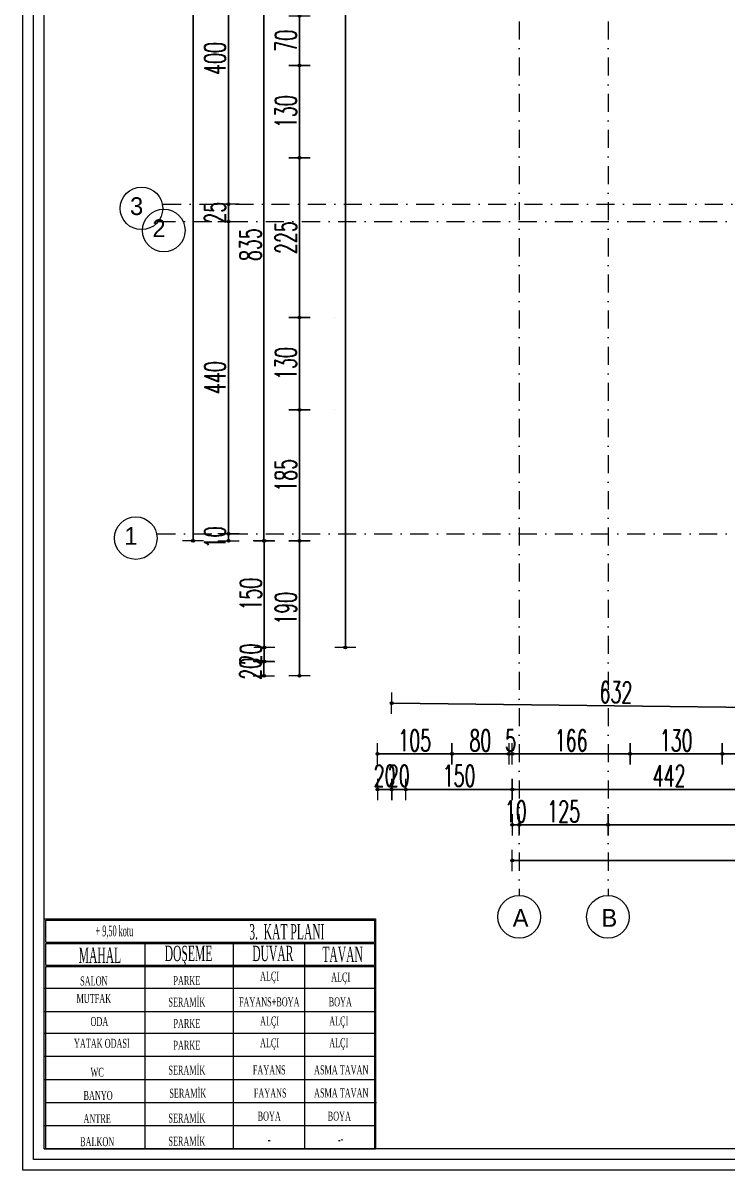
# Model space of a CAD drawing. Header units: millimetres. Extents: x -16104 to 67872, y -88009 to 12107.
# Drawn here: x 17508 to 18500, y -8330 to -6715 of the extents above; entities that cross this region are included whole.
import ezdxf

# ---------------------------------------------------------------- set-up
doc = ezdxf.new("R2010")
doc.units = ezdxf.units.MM
doc.linetypes.add('ACAD_ISO07W100', pattern=[3, 0, -3])
doc.linetypes.add('DASHDOTX2', pattern=[50.8, 25.4, -12.7, 0, -12.7])
doc.layers.get('0').update_dxf_attribs({"color": 241})
for name, color, linetype, lineweight in [('0.3', 114, 'Continuous', 5), ('AKS', 1, 'ACAD_ISO07W100', 5), ('akslar', 144, 'Continuous', 20), ('c05', 32, 'Continuous', 13), ('OLCU', 54, 'Continuous', 13)]:
    doc.layers.add(name, color=color, linetype=linetype, lineweight=lineweight)
doc.styles.add('DIM', font='Txttw.shx', dxfattribs={"width": 0.6})
doc.styles.add('OLCUIC', font='ROMANS.SHX', dxfattribs={"width": 0.5})
doc.dimstyles.new('50', dxfattribs={"dimscale": 0, "dimtxt": 30, "dimasz": 1, "dimexe": 0, "dimexo": 2, "dimgap": 4, "dimtad": 1, "dimdec": 0, "dimzin": 0, "dimdsep": 46, "dimtxsty": 'DIM', "dimblk1": 'DOT', "dimblk2": 'DOT', "dimsah": 1, "dimcen": 1.5, "dimdle": 3, "dimse1": 1, "dimse2": 1, "dimclrd": 256, "dimclre": 9, "dimclrt": 256, "dimadec": 0, "dimazin": 0, "dimtfac": 0.24, "dimtdec": 0, "dimtix": 1, "dimtmove": 2, "dimatfit": 3, "dimldrblk": 'DOT', "dimfxl": 0, "dimtolj": 1, "dimtzin": 15, "dimarcsym": 0})

# ---------------------------------------------------------------- blocks, each defined once
blk = doc.blocks.new('DOT')
for p, q in [((-2, 0), (0, 0)), ((0, 15), (0, -15)), ((2, 0), (0, 0))]:
    blk.add_line(p, q)
blk.add_circle((0, 0), 2)
blk = doc.blocks.new('*D6563')
at = {"layer": 'Defpoints', "color": 0, "transparency": 16777216}
for p in [(18197.3, -7694.1), (18363.3, -7694.1), (18363.3, -7744.1)]:
    blk.add_point(p, dxfattribs=at)
at = {"layer": 'OLCU', "lineweight": -2, "transparency": 16777216}
blk.add_line((18198.3, -7744.1), (18362.3, -7744.1), dxfattribs=at)
at = {"layer": 'OLCU', "lineweight": -2, "transparency": 16777216, "rotation": 180}
blk.add_blockref('DOT', (18197.3, -7744.1), dxfattribs=at)
at = {"layer": 'OLCU', "lineweight": -2, "transparency": 16777216}
blk.add_blockref('DOT', (18363.3, -7744.1), dxfattribs=at)
at = {"layer": 'OLCU', "transparency": 16777216, "insert": (18280.3, -7725.1), "char_height": 30, "attachment_point": 5, "style": 'DIM'}
blk.add_mtext('\\A1;166', dxfattribs=at)
blk = doc.blocks.new('*D6564')
at = {"layer": 'Defpoints', "color": 0, "transparency": 16777216}
for p in [(18363.3, -7694.1), (18493.3, -7694.1), (18493.3, -7744.1)]:
    blk.add_point(p, dxfattribs=at)
at = {"layer": 'OLCU', "lineweight": -2, "transparency": 16777216}
blk.add_line((18364.3, -7744.1), (18492.3, -7744.1), dxfattribs=at)
at = {"layer": 'OLCU', "lineweight": -2, "transparency": 16777216, "rotation": 180}
blk.add_blockref('DOT', (18363.3, -7744.1), dxfattribs=at)
at = {"layer": 'OLCU', "lineweight": -2, "transparency": 16777216}
blk.add_blockref('DOT', (18493.3, -7744.1), dxfattribs=at)
at = {"layer": 'OLCU', "transparency": 16777216, "insert": (18428.3, -7725.1), "char_height": 30, "attachment_point": 5, "style": 'DIM'}
blk.add_mtext('\\A1;130', dxfattribs=at)
blk = doc.blocks.new('*D6565')
at = {"layer": 'Defpoints', "color": 0, "transparency": 16777216}
for p in [(18493.3, -7694.1), (18709.3, -7694.1), (18709.3, -7744.1)]:
    blk.add_point(p, dxfattribs=at)
at = {"layer": 'OLCU', "lineweight": -2, "transparency": 16777216}
blk.add_line((18494.3, -7744.1), (18708.3, -7744.1), dxfattribs=at)
at = {"layer": 'OLCU', "lineweight": -2, "transparency": 16777216, "rotation": 180}
blk.add_blockref('DOT', (18493.3, -7744.1), dxfattribs=at)
at = {"layer": 'OLCU', "lineweight": -2, "transparency": 16777216}
blk.add_blockref('DOT', (18709.3, -7744.1), dxfattribs=at)
at = {"layer": 'OLCU', "transparency": 16777216, "insert": (18601.3, -7725.1), "char_height": 30, "attachment_point": 5, "style": 'DIM'}
blk.add_mtext('\\A1;216', dxfattribs=at)
blk = doc.blocks.new('*D6576')
at = {"layer": 'Defpoints', "color": 0, "transparency": 16777216}
for p in [(18197.3, -7759.1), (18639.3, -7759.1), (18639.3, -7794.1)]:
    blk.add_point(p, dxfattribs=at)
at = {"layer": 'OLCU', "lineweight": -2, "transparency": 16777216}
blk.add_line((18198.3, -7794.1), (18638.3, -7794.1), dxfattribs=at)
at = {"layer": 'OLCU', "lineweight": -2, "transparency": 16777216, "rotation": 180}
blk.add_blockref('DOT', (18197.3, -7794.1), dxfattribs=at)
at = {"layer": 'OLCU', "lineweight": -2, "transparency": 16777216}
blk.add_blockref('DOT', (18639.3, -7794.1), dxfattribs=at)
at = {"layer": 'OLCU', "transparency": 16777216, "insert": (18418.3, -7775.1), "char_height": 30, "attachment_point": 5, "style": 'DIM'}
blk.add_mtext('\\A1;442', dxfattribs=at)
blk = doc.blocks.new('*D6579')
at = {"layer": 'Defpoints', "color": 0, "transparency": 16777216}
for p in [(18207.2, -7844.1), (18332.3, -7844.1), (18332.3, -7844.1)]:
    blk.add_point(p, dxfattribs=at)
at = {"layer": 'OLCU', "lineweight": -2, "transparency": 16777216}
blk.add_line((18208.2, -7844.1), (18331.3, -7844.1), dxfattribs=at)
at = {"layer": 'OLCU', "lineweight": -2, "transparency": 16777216, "rotation": 180}
blk.add_blockref('DOT', (18207.2, -7844.1), dxfattribs=at)
at = {"layer": 'OLCU', "lineweight": -2, "transparency": 16777216}
blk.add_blockref('DOT', (18332.3, -7844.1), dxfattribs=at)
at = {"layer": 'OLCU', "transparency": 16777216, "insert": (18269.8, -7825.1), "char_height": 30, "attachment_point": 5, "style": 'DIM'}
blk.add_mtext('\\A1;125', dxfattribs=at)
blk = doc.blocks.new('*D6583')
at = {"layer": 'Defpoints', "color": 0, "transparency": 16777216}
for p in [(18197.3, -7859.1), (20247.3, -7859.1), (20247.3, -7894.1)]:
    blk.add_point(p, dxfattribs=at)
at = {"layer": 'OLCU', "lineweight": -2, "transparency": 16777216}
blk.add_line((18198.3, -7894.1), (20246.3, -7894.1), dxfattribs=at)
at = {"layer": 'OLCU', "lineweight": -2, "transparency": 16777216, "rotation": 180}
blk.add_blockref('DOT', (18197.3, -7894.1), dxfattribs=at)
at = {"layer": 'OLCU', "lineweight": -2, "transparency": 16777216}
blk.add_blockref('DOT', (20247.3, -7894.1), dxfattribs=at)
at = {"layer": 'OLCU', "transparency": 16777216, "insert": (19222.3, -7875.1), "char_height": 30, "attachment_point": 5, "style": 'DIM'}
blk.add_mtext('\\A1;2050', dxfattribs=at)
blk = doc.blocks.new('*D6625')
at = {"layer": 'Defpoints', "color": 0, "transparency": 16777216}
for p in [(17947.3, -6774.6), (17897.3, -6904.6), (17947.3, -6904.6)]:
    blk.add_point(p, dxfattribs=at)
at = {"layer": 'OLCU', "lineweight": -2, "transparency": 16777216}
blk.add_line((17897.3, -6775.6), (17897.3, -6903.6), dxfattribs=at)
for p, rotation in [((17897.3, -6774.6), 90), ((17897.3, -6904.6), 270)]:
    blk.add_blockref('DOT', p, dxfattribs=dict(at, rotation=rotation))
at = {"layer": 'OLCU', "transparency": 16777216, "insert": (17878.3, -6839.6), "char_height": 30, "attachment_point": 5, "rotation": 90, "style": 'DIM'}
blk.add_mtext('\\A1;130', dxfattribs=at)
blk = doc.blocks.new('*D6626')
at = {"layer": 'Defpoints', "color": 0, "transparency": 16777216}
for p in [(17947.3, -6904.6), (17897.3, -7129.3), (17947.3, -7129.3)]:
    blk.add_point(p, dxfattribs=at)
at = {"layer": 'OLCU', "lineweight": -2, "transparency": 16777216}
blk.add_line((17897.3, -6905.6), (17897.3, -7128.3), dxfattribs=at)
for p, rotation in [((17897.3, -6904.6), 90), ((17897.3, -7129.3), 270)]:
    blk.add_blockref('DOT', p, dxfattribs=dict(at, rotation=rotation))
at = {"layer": 'OLCU', "transparency": 16777216, "insert": (17878.3, -7016.9), "char_height": 30, "attachment_point": 5, "rotation": 90, "style": 'DIM'}
blk.add_mtext('\\A1;225', dxfattribs=at)
blk = doc.blocks.new('*D6841')
at = {"layer": 'Defpoints', "color": 0, "transparency": 16777216}
for p in [(17947.3, -7129.3), (17897.3, -7259.3), (17947.3, -7259.3)]:
    blk.add_point(p, dxfattribs=at)
at = {"layer": 'OLCU', "lineweight": -2, "transparency": 16777216}
blk.add_line((17897.3, -7130.3), (17897.3, -7258.3), dxfattribs=at)
for p, rotation in [((17897.3, -7129.3), 90), ((17897.3, -7259.3), 270)]:
    blk.add_blockref('DOT', p, dxfattribs=dict(at, rotation=rotation))
at = {"layer": 'OLCU', "transparency": 16777216, "insert": (17878.3, -7194.3), "char_height": 30, "attachment_point": 5, "rotation": 90, "style": 'DIM'}
blk.add_mtext('\\A1;130', dxfattribs=at)
blk = doc.blocks.new('*D6842')
at = {"layer": 'Defpoints', "color": 0, "transparency": 16777216}
for p in [(17947.3, -7259.3), (17897.3, -7444.1), (17947.3, -7444.1)]:
    blk.add_point(p, dxfattribs=at)
at = {"layer": 'OLCU', "lineweight": -2, "transparency": 16777216}
blk.add_line((17897.3, -7260.3), (17897.3, -7443.1), dxfattribs=at)
for p, rotation in [((17897.3, -7259.3), 90), ((17897.3, -7444.1), 270)]:
    blk.add_blockref('DOT', p, dxfattribs=dict(at, rotation=rotation))
at = {"layer": 'OLCU', "transparency": 16777216, "insert": (17878.3, -7351.7), "char_height": 30, "attachment_point": 5, "rotation": 90, "style": 'DIM'}
blk.add_mtext('\\A1;185', dxfattribs=at)
blk = doc.blocks.new('*D6628')
at = {"layer": 'Defpoints', "color": 0, "transparency": 16777216}
for p in [(17947.3, -6609.6), (17847.3, -7444.1), (17882.3, -7444.1)]:
    blk.add_point(p, dxfattribs=at)
at = {"layer": 'OLCU', "lineweight": -2, "transparency": 16777216}
blk.add_line((17847.3, -6610.6), (17847.3, -7443.1), dxfattribs=at)
for p, rotation in [((17847.3, -6609.6), 90), ((17847.3, -7444.1), 270)]:
    blk.add_blockref('DOT', p, dxfattribs=dict(at, rotation=rotation))
at = {"layer": 'OLCU', "transparency": 16777216, "insert": (17828.3, -7026.8), "char_height": 30, "attachment_point": 5, "rotation": 90, "style": 'DIM'}
blk.add_mtext('\\A1;835', dxfattribs=at)
blk = doc.blocks.new('*D6629')
at = {"layer": 'Defpoints', "color": 0, "transparency": 16777216}
for p in [(17797.3, -7444.1), (17847.3, -7434.1), (17847.3, -7444.1)]:
    blk.add_point(p, dxfattribs=at)
at = {"layer": 'OLCU', "lineweight": -2, "transparency": 16777216}
for p, q in [((17797.3, -7433.1), (17797.3, -7432.1)), ((17797.3, -7434.1), (17797.3, -7444.1)), ((17797.3, -7445.1), (17797.3, -7446.1))]:
    blk.add_line(p, q, dxfattribs=at)
for p, rotation in [((17797.3, -7434.1), 270), ((17797.3, -7444.1), 90)]:
    blk.add_blockref('DOT', p, dxfattribs=dict(at, rotation=rotation))
at = {"layer": 'OLCU', "transparency": 16777216, "insert": (17778.3, -7439.1), "char_height": 30, "attachment_point": 5, "rotation": 90, "style": 'DIM'}
blk.add_mtext('\\A1;10', dxfattribs=at)
blk = doc.blocks.new('*D6630')
at = {"layer": 'Defpoints', "color": 0, "transparency": 16777216}
for p in [(17782.3, -5634.6), (17747.3, -7444.1), (17782.3, -7444.1)]:
    blk.add_point(p, dxfattribs=at)
at = {"layer": 'OLCU', "lineweight": -2, "transparency": 16777216}
blk.add_line((17747.3, -5635.6), (17747.3, -7443.1), dxfattribs=at)
for p, rotation in [((17747.3, -5634.6), 90), ((17747.3, -7444.1), 270)]:
    blk.add_blockref('DOT', p, dxfattribs=dict(at, rotation=rotation))
at = {"layer": 'OLCU', "transparency": 16777216, "insert": (17728.3, -6539.3), "char_height": 30, "attachment_point": 5, "rotation": 90, "style": 'DIM'}
blk.add_mtext('\\A1;1810', dxfattribs=at)
blk = doc.blocks.new('*D6634')
at = {"layer": 'Defpoints', "color": 0, "transparency": 16777216}
for p in [(18192.3, -7694.1), (18197.3, -7694.1), (18192.3, -7744.1)]:
    blk.add_point(p, dxfattribs=at)
at = {"layer": 'OLCU', "lineweight": -2, "transparency": 16777216}
for p, q in [((18191.3, -7744.1), (18190.3, -7744.1)), ((18197.3, -7744.1), (18192.3, -7744.1)), ((18198.3, -7744.1), (18199.3, -7744.1))]:
    blk.add_line(p, q, dxfattribs=at)
blk.add_blockref('DOT', (18192.3, -7744.1), dxfattribs=at)
at = {"layer": 'OLCU', "lineweight": -2, "transparency": 16777216, "rotation": 180}
blk.add_blockref('DOT', (18197.3, -7744.1), dxfattribs=at)
at = {"layer": 'OLCU', "transparency": 16777216, "insert": (18194.8, -7725.1), "char_height": 30, "attachment_point": 5, "style": 'DIM'}
blk.add_mtext('\\A1;5', dxfattribs=at)
blk = doc.blocks.new('*D6635')
at = {"layer": 'Defpoints', "color": 0, "transparency": 16777216}
for p in [(18112.3, -7694.1), (18192.3, -7694.1), (18112.3, -7744.1)]:
    blk.add_point(p, dxfattribs=at)
at = {"layer": 'OLCU', "lineweight": -2, "transparency": 16777216}
blk.add_line((18191.3, -7744.1), (18113.3, -7744.1), dxfattribs=at)
at = {"layer": 'OLCU', "lineweight": -2, "transparency": 16777216, "rotation": 180}
blk.add_blockref('DOT', (18112.3, -7744.1), dxfattribs=at)
at = {"layer": 'OLCU', "lineweight": -2, "transparency": 16777216}
blk.add_blockref('DOT', (18192.3, -7744.1), dxfattribs=at)
at = {"layer": 'OLCU', "transparency": 16777216, "insert": (18152.3, -7725.1), "char_height": 30, "attachment_point": 5, "style": 'DIM'}
blk.add_mtext('\\A1;80', dxfattribs=at)
blk = doc.blocks.new('*D6636')
at = {"layer": 'Defpoints', "color": 0, "transparency": 16777216}
for p in [(18007.3, -7694.1), (18112.3, -7694.1), (18007.3, -7744.1)]:
    blk.add_point(p, dxfattribs=at)
at = {"layer": 'OLCU', "lineweight": -2, "transparency": 16777216}
blk.add_line((18111.3, -7744.1), (18008.3, -7744.1), dxfattribs=at)
at = {"layer": 'OLCU', "lineweight": -2, "transparency": 16777216, "rotation": 180}
blk.add_blockref('DOT', (18007.3, -7744.1), dxfattribs=at)
at = {"layer": 'OLCU', "lineweight": -2, "transparency": 16777216}
blk.add_blockref('DOT', (18112.3, -7744.1), dxfattribs=at)
at = {"layer": 'OLCU', "transparency": 16777216, "insert": (18059.8, -7725.1), "char_height": 30, "attachment_point": 5, "style": 'DIM'}
blk.add_mtext('\\A1;105', dxfattribs=at)
blk = doc.blocks.new('*D6637')
at = {"layer": 'Defpoints', "color": 0, "transparency": 16777216}
for p in [(18007.3, -7694.1), (18027.3, -7694.1), (18027.3, -7794.1)]:
    blk.add_point(p, dxfattribs=at)
at = {"layer": 'OLCU', "lineweight": -2, "transparency": 16777216}
for p, q in [((18006.3, -7794.1), (18005.3, -7794.1)), ((18007.3, -7794.1), (18027.3, -7794.1)), ((18028.3, -7794.1), (18029.3, -7794.1))]:
    blk.add_line(p, q, dxfattribs=at)
blk.add_blockref('DOT', (18007.3, -7794.1), dxfattribs=at)
at = {"layer": 'OLCU', "lineweight": -2, "transparency": 16777216, "rotation": 180}
blk.add_blockref('DOT', (18027.3, -7794.1), dxfattribs=at)
at = {"layer": 'OLCU', "transparency": 16777216, "insert": (18017.3, -7775.1), "char_height": 30, "attachment_point": 5, "style": 'DIM'}
blk.add_mtext('\\A1;20', dxfattribs=at)
blk = doc.blocks.new('*D6638')
at = {"layer": 'Defpoints', "color": 0, "transparency": 16777216}
for p in [(18047.3, -7696.5), (18197.3, -7694.1), (18197.3, -7794.1)]:
    blk.add_point(p, dxfattribs=at)
at = {"layer": 'OLCU', "lineweight": -2, "transparency": 16777216}
blk.add_line((18048.3, -7794.1), (18196.3, -7794.1), dxfattribs=at)
at = {"layer": 'OLCU', "lineweight": -2, "transparency": 16777216, "rotation": 180}
blk.add_blockref('DOT', (18047.3, -7794.1), dxfattribs=at)
at = {"layer": 'OLCU', "lineweight": -2, "transparency": 16777216}
blk.add_blockref('DOT', (18197.3, -7794.1), dxfattribs=at)
at = {"layer": 'OLCU', "transparency": 16777216, "insert": (18122.3, -7775.1), "char_height": 30, "attachment_point": 5, "style": 'DIM'}
blk.add_mtext('\\A1;150', dxfattribs=at)
blk = doc.blocks.new('*D6660')
at = {"layer": 'Defpoints', "color": 0, "transparency": 16777216}
for p in [(17947.3, -6704.6), (17897.3, -6774.6), (17947.3, -6774.6)]:
    blk.add_point(p, dxfattribs=at)
at = {"layer": 'OLCU', "lineweight": -2, "transparency": 16777216}
blk.add_line((17897.3, -6705.6), (17897.3, -6773.6), dxfattribs=at)
for p, rotation in [((17897.3, -6704.6), 90), ((17897.3, -6774.6), 270)]:
    blk.add_blockref('DOT', p, dxfattribs=dict(at, rotation=rotation))
at = {"layer": 'OLCU', "transparency": 16777216, "insert": (17878.3, -6739.6), "char_height": 30, "attachment_point": 5, "rotation": 90, "style": 'DIM'}
blk.add_mtext('\\A1;70', dxfattribs=at)
blk = doc.blocks.new('*D6661')
at = {"layer": 'Defpoints', "color": 0, "transparency": 16777216}
for p in [(17947.3, -7444.1), (17897.3, -7634.1), (17947.3, -7634.1)]:
    blk.add_point(p, dxfattribs=at)
at = {"layer": 'OLCU', "lineweight": -2, "transparency": 16777216}
blk.add_line((17897.3, -7445.1), (17897.3, -7633.1), dxfattribs=at)
for p, rotation in [((17897.3, -7444.1), 90), ((17897.3, -7634.1), 270)]:
    blk.add_blockref('DOT', p, dxfattribs=dict(at, rotation=rotation))
at = {"layer": 'OLCU', "transparency": 16777216, "insert": (17878.3, -7539.1), "char_height": 30, "attachment_point": 5, "rotation": 90, "style": 'DIM'}
blk.add_mtext('\\A1;190', dxfattribs=at)
blk = doc.blocks.new('*D6662')
at = {"layer": 'Defpoints', "color": 0, "transparency": 16777216}
for p in [(17947.3, -7614.1), (17847.3, -7634.1), (17947.3, -7634.1)]:
    blk.add_point(p, dxfattribs=at)
at = {"layer": 'OLCU', "lineweight": -2, "transparency": 16777216}
for p, q in [((17847.3, -7613.1), (17847.3, -7612.1)), ((17847.3, -7614.1), (17847.3, -7634.1)), ((17847.3, -7635.1), (17847.3, -7636.1))]:
    blk.add_line(p, q, dxfattribs=at)
for p, rotation in [((17847.3, -7614.1), 270), ((17847.3, -7634.1), 90)]:
    blk.add_blockref('DOT', p, dxfattribs=dict(at, rotation=rotation))
at = {"layer": 'OLCU', "transparency": 16777216, "insert": (17828.3, -7624.1), "char_height": 30, "attachment_point": 5, "rotation": 90, "style": 'DIM'}
blk.add_mtext('\\A1;20', dxfattribs=at)
blk = doc.blocks.new('*D6663')
at = {"layer": 'Defpoints', "color": 0, "transparency": 16777216}
for p in [(17847.3, -7444.1), (17847.8, -7594.1), (17847.8, -7594.1)]:
    blk.add_point(p, dxfattribs=at)
at = {"layer": 'OLCU', "lineweight": -2, "transparency": 16777216}
blk.add_line((17847.8, -7445.1), (17847.8, -7593.1), dxfattribs=at)
for p, rotation in [((17847.8, -7444.1), 90), ((17847.8, -7594.1), 270)]:
    blk.add_blockref('DOT', p, dxfattribs=dict(at, rotation=rotation))
at = {"layer": 'OLCU', "transparency": 16777216, "insert": (17828.8, -7519.1), "char_height": 30, "attachment_point": 5, "rotation": 90, "style": 'DIM'}
blk.add_mtext('\\A1;150', dxfattribs=at)
blk = doc.blocks.new('*D6681')
at = {"layer": 'Defpoints', "color": 0, "transparency": 16777216}
for p in [(18332.3, -7844.1), (18837.2, -7844.1), (18837.2, -7844.1)]:
    blk.add_point(p, dxfattribs=at)
at = {"layer": 'OLCU', "lineweight": -2, "transparency": 16777216}
blk.add_line((18333.3, -7844.1), (18836.2, -7844.1), dxfattribs=at)
at = {"layer": 'OLCU', "lineweight": -2, "transparency": 16777216, "rotation": 180}
blk.add_blockref('DOT', (18332.3, -7844.1), dxfattribs=at)
at = {"layer": 'OLCU', "lineweight": -2, "transparency": 16777216}
blk.add_blockref('DOT', (18837.2, -7844.1), dxfattribs=at)
at = {"layer": 'OLCU', "transparency": 16777216, "insert": (18584.7, -7825.1), "char_height": 30, "attachment_point": 5, "style": 'DIM'}
blk.add_mtext('\\A1;505', dxfattribs=at)
blk = doc.blocks.new('*D6699')
at = {"layer": 'Defpoints', "color": 0, "transparency": 16777216}
for p in [(17797.3, -6559.6), (17797.3, -6969.6), (17797.3, -6969.6)]:
    blk.add_point(p, dxfattribs=at)
at = {"layer": 'OLCU', "lineweight": -2, "transparency": 16777216}
blk.add_line((17797.3, -6560.6), (17797.3, -6968.6), dxfattribs=at)
for p, rotation in [((17797.3, -6559.6), 90), ((17797.3, -6969.6), 270)]:
    blk.add_blockref('DOT', p, dxfattribs=dict(at, rotation=rotation))
at = {"layer": 'OLCU', "transparency": 16777216, "insert": (17778.3, -6764.6), "char_height": 30, "attachment_point": 5, "rotation": 90, "style": 'DIM'}
blk.add_mtext('\\A1;400', dxfattribs=at)
blk = doc.blocks.new('*D6700')
at = {"layer": 'Defpoints', "color": 0, "transparency": 16777216}
for p in [(17797.3, -6969.6), (17797.3, -6994.1), (17797.3, -6994.1)]:
    blk.add_point(p, dxfattribs=at)
at = {"layer": 'OLCU', "lineweight": -2, "transparency": 16777216}
for p, q in [((17797.3, -6968.6), (17797.3, -6967.6)), ((17797.3, -6969.6), (17797.3, -6994.1)), ((17797.3, -6995.1), (17797.3, -6996.1))]:
    blk.add_line(p, q, dxfattribs=at)
for p, rotation in [((17797.3, -6969.6), 270), ((17797.3, -6994.1), 90)]:
    blk.add_blockref('DOT', p, dxfattribs=dict(at, rotation=rotation))
at = {"layer": 'OLCU', "transparency": 16777216, "insert": (17778.3, -6981.8), "char_height": 30, "attachment_point": 5, "rotation": 90, "style": 'DIM'}
blk.add_mtext('\\A1;25', dxfattribs=at)
blk = doc.blocks.new('*D6701')
at = {"layer": 'Defpoints', "color": 0, "transparency": 16777216}
for p in [(17797.3, -6994.1), (17797.3, -7434.1), (17797.3, -7434.1)]:
    blk.add_point(p, dxfattribs=at)
at = {"layer": 'OLCU', "lineweight": -2, "transparency": 16777216}
blk.add_line((17797.3, -6995.1), (17797.3, -7433.1), dxfattribs=at)
for p, rotation in [((17797.3, -6994.1), 90), ((17797.3, -7434.1), 270)]:
    blk.add_blockref('DOT', p, dxfattribs=dict(at, rotation=rotation))
at = {"layer": 'OLCU', "transparency": 16777216, "insert": (17778.3, -7214.1), "char_height": 30, "attachment_point": 5, "rotation": 90, "style": 'DIM'}
blk.add_mtext('\\A1;440', dxfattribs=at)
blk = doc.blocks.new('*D6709')
at = {"layer": 'Defpoints', "color": 0, "transparency": 16777216}
for p in [(17962, -5484.6), (17962, -5484.6), (17962, -7594.1)]:
    blk.add_point(p, dxfattribs=at)
at = {"layer": 'OLCU', "lineweight": -2, "transparency": 16777216}
blk.add_line((17962, -7593.1), (17962, -5485.6), dxfattribs=at)
for p, rotation in [((17962, -5484.6), 90), ((17962, -7594.1), 270)]:
    blk.add_blockref('DOT', p, dxfattribs=dict(at, rotation=rotation))
at = {"layer": 'OLCU', "transparency": 16777216, "insert": (17943, -6539.3), "char_height": 30, "attachment_point": 5, "rotation": 90, "style": 'DIM'}
blk.add_mtext('\\A1;2110', dxfattribs=at)
blk = doc.blocks.new('*D6717')
at = {"layer": 'Defpoints', "color": 0, "transparency": 16777216}
for p in [(18027.3, -7694.1), (18047.3, -7694.1), (18047.3, -7794.1)]:
    blk.add_point(p, dxfattribs=at)
at = {"layer": 'OLCU', "lineweight": -2, "transparency": 16777216}
for p, q in [((18026.3, -7794.1), (18025.3, -7794.1)), ((18027.3, -7794.1), (18047.3, -7794.1)), ((18048.3, -7794.1), (18049.3, -7794.1))]:
    blk.add_line(p, q, dxfattribs=at)
blk.add_blockref('DOT', (18027.3, -7794.1), dxfattribs=at)
at = {"layer": 'OLCU', "lineweight": -2, "transparency": 16777216, "rotation": 180}
blk.add_blockref('DOT', (18047.3, -7794.1), dxfattribs=at)
at = {"layer": 'OLCU', "transparency": 16777216, "insert": (18037.3, -7775.1), "char_height": 30, "attachment_point": 5, "style": 'DIM'}
blk.add_mtext('\\A1;20', dxfattribs=at)
blk = doc.blocks.new('*D6723')
at = {"layer": 'Defpoints', "color": 0, "transparency": 16777216}
for p in [(17947.8, -7594.1), (17847.8, -7614.1), (17947.8, -7614.1)]:
    blk.add_point(p, dxfattribs=at)
at = {"layer": 'OLCU', "lineweight": -2, "transparency": 16777216}
for p, q in [((17847.8, -7593.1), (17847.8, -7592.1)), ((17847.8, -7594.1), (17847.8, -7614.1)), ((17847.8, -7615.1), (17847.8, -7616.1))]:
    blk.add_line(p, q, dxfattribs=at)
for p, rotation in [((17847.8, -7594.1), 270), ((17847.8, -7614.1), 90)]:
    blk.add_blockref('DOT', p, dxfattribs=dict(at, rotation=rotation))
at = {"layer": 'OLCU', "transparency": 16777216, "insert": (17828.8, -7604.1), "char_height": 30, "attachment_point": 5, "rotation": 90, "style": 'DIM'}
blk.add_mtext('\\A1;20', dxfattribs=at)
blk = doc.blocks.new('*D6726')
at = {"layer": 'Defpoints', "color": 0, "transparency": 16777216}
for p in [(18197.2, -7794.1), (18207.2, -7794.1), (18207.2, -7844.1)]:
    blk.add_point(p, dxfattribs=at)
at = {"layer": 'OLCU', "lineweight": -2, "transparency": 16777216}
for p, q in [((18196.2, -7844.1), (18195.2, -7844.1)), ((18197.2, -7844.1), (18207.2, -7844.1)), ((18208.2, -7844.1), (18209.2, -7844.1))]:
    blk.add_line(p, q, dxfattribs=at)
blk.add_blockref('DOT', (18197.2, -7844.1), dxfattribs=at)
at = {"layer": 'OLCU', "lineweight": -2, "transparency": 16777216, "rotation": 180}
blk.add_blockref('DOT', (18207.2, -7844.1), dxfattribs=at)
at = {"layer": 'OLCU', "transparency": 16777216, "insert": (18202.2, -7825.1), "char_height": 30, "attachment_point": 5, "style": 'DIM'}
blk.add_mtext('\\A1;10', dxfattribs=at)
blk = doc.blocks.new('*D6443')
at = {"layer": 'Defpoints', "color": 0, "transparency": 16777216}
for p in [(18027.3, -7672.6), (18027.3, -7672.6), (18659.3, -7680)]:
    blk.add_point(p, dxfattribs=at)
at = {"layer": 'OLCU', "lineweight": -2, "transparency": 16777216}
blk.add_line((18658.3, -7680), (18028.3, -7672.6), dxfattribs=at)
for p, rotation in [((18027.3, -7672.6), 179.3311844585351), ((18659.3, -7680), 359.3311844585351)]:
    blk.add_blockref('DOT', p, dxfattribs=dict(at, rotation=rotation))
at = {"layer": 'OLCU', "transparency": 16777216, "insert": (18343.5, -7657.3), "char_height": 30, "attachment_point": 5, "rotation": 359.3312, "style": 'DIM'}
blk.add_mtext('\\A1;632', dxfattribs=at)

msp = doc.modelspace()

# ---------------------------------------------------------------- linework, layer by layer
at = {"layer": 'AKS', "linetype": 'ByBlock'}
for centre in [(17674.6, -6975.7), (17706.1, -7006.9), (17666.6, -7440.2), (18207, -7973.6), (18332.1, -7973.6)]:
    msp.add_circle(centre, 30, dxfattribs=at)
at = {"layer": 'akslar', "linetype": 'DASHDOTX2'}
for p, q in [((18207.2, -5134.6), (18207.2, -7944.1)), ((18332.3, -5134.6), (18332.3, -7944.1)), ((17705.3, -6969.6), (20755.3, -6969.6)), ((17697.3, -6994.1), (20747.3, -6994.1)), ((17697.3, -7434.1), (20747.3, -7434.1))]:
    msp.add_line(p, q, dxfattribs=at)
at = {"layer": 'c05'}
for points in [[(21037.8, -8120), (21037.8, -8330.3), (17507.6, -8330.3), (17507.6, -4952.5), (21037.8, -4952.5), (21037.8, -6808.6)], [(21022.8, -8120), (21022.8, -8315.3), (17522.6, -8315.3), (17522.6, -4967.5), (21022.8, -4967.5), (21022.8, -6808.6)], [(21007.8, -8120), (21007.8, -8300.3), (17537.6, -8300.3), (17537.6, -4982.5), (21007.8, -4982.5), (21007.8, -6808.6)]]:
    msp.add_lwpolyline(points, dxfattribs=at)
at = {"layer": 'OLCU'}
for p, q in [((17947.3, -7129.3), (17947.3, -7129.3)), ((17947.3, -7259.3), (17947.3, -7259.3)), ((17537.6, -8267.7), (17537.6, -7976.5)), ((17539.9, -8009.1), (17539.9, -7978.4)), ((18003.2, -7978.4), (18003.2, -8009.1)), ((18004.6, -7976.5), (18004.6, -8300.3)), ((17537.6, -8300.3), (17537.6, -8009.1)), ((17539.9, -8041.6), (17539.9, -8011)), ((17679.3, -8011), (17679.3, -8041.6)), ((17679.3, -8011), (17679.3, -8041.6)), ((17804, -8011), (17804, -8041.6)), ((17904.4, -8011), (17904.4, -8041.6)), ((18003.2, -8011), (18003.2, -8041.6)), ((17539.9, -8300.3), (17539.9, -8043.6)), ((17679.3, -8043.6), (17679.3, -8300.3)), ((17679.3, -8043.6), (17679.3, -8300.3)), ((17804, -8043.6), (17804, -8300.3)), ((17904.4, -8043.6), (17904.4, -8300.3)), ((18003.2, -8043.6), (18003.2, -8300.3))]:
    msp.add_line(p, q, dxfattribs=at)
for points in [[(17537.6, -7976.5), (18004.6, -7976.5)], [(17537.6, -7976.5), (18004.6, -7976.5)], [(17539.9, -7978.4), (18003.2, -7978.4)], [(17539.9, -7978.4), (18003.2, -7978.4)], [(17539.9, -8009.1), (18003.2, -8009.1)], [(17539.9, -8009.1), (18003.2, -8009.1)], [(17539.9, -8011), (18003.2, -8011)], [(17539.9, -8011), (18003.2, -8011)], [(17539.9, -8041.6), (18003.2, -8041.6)], [(17539.9, -8041.6), (18003.2, -8041.6)], [(17539.9, -8043.6), (18003.2, -8043.6)], [(17539.9, -8043.6), (18003.2, -8043.6)], [(17537.6, -8074.2), (18004.6, -8074.2)], [(17537.6, -8074.2), (18004.6, -8074.2)], [(17537.6, -8106.8), (18004.6, -8106.8)], [(17537.6, -8106.8), (18004.6, -8106.8)], [(17537.6, -8137.4), (18004.6, -8137.4)], [(17537.6, -8137.4), (18004.6, -8137.4)], [(17537.6, -8170), (18004.6, -8170)], [(17537.6, -8170), (18004.6, -8170)], [(17537.6, -8202.6), (18004.6, -8202.6)], [(17537.6, -8202.6), (18004.6, -8202.6)], [(17538.9, -8235.1), (18005.9, -8235.1)], [(17538.9, -8235.1), (18005.9, -8235.1)], [(17537.6, -8267.7), (18004.6, -8267.7)], [(17537.6, -8267.7), (18004.6, -8267.7)], [(17537.6, -8300.3), (18004.6, -8300.3)]]:
    msp.add_lwpolyline(points, dxfattribs=at)

# ---------------------------------------------------------------- texts
at = {"layer": '0.3', "ltscale": 0.7, "attachment_point": 8, "style": 'OLCUIC'}
for s, insert, char_height, width in [('{\\fTimes New Roman|b0|i0|c162|p18;+ 9,50 kotu }', (17636.5, -8004.5), 15.12, 206.873), ('{\\fTimes New Roman|b0|i0|c162|p18;3.  KAT PLANI}', (17879.6, -8005.9), 21.6, 262.139), ('{\\fTimes New Roman|b0|i0|c162|p18;DÖŞEME }', (17740.9, -8042.9), 21.6, 195.886), ('{\\fTimes New Roman|b0|i0|c162|p18;MAHAL }', (17616.1, -8038.4), 21.6, 195.886), ('{\\fTimes New Roman|b0|i0|c162|p18;DUVAR }', (17859.8, -8036.5), 21.6, 195.886), ('{\\fTimes New Roman|b0|i0|c162|p18;TAVAN}', (17958.1, -8037.7), 21.6, 195.886), ('{\\fTimes New Roman|b0|i0|c162|p18;SALON}', (17607.5, -8070.4), 12.6, 66.746), ('{\\fTimes New Roman|b0|i0|c162|p18;PARKE}', (17738.6, -8069.7), 12.6, 66.746), ('{\\fTimes New Roman|b0|i0|c162|p18;ALÇI}', (17855.2, -8067.5), 12.6, 66.746), ('{\\fTimes New Roman|b0|i0|c162|p18;ALÇI}', (17955.4, -8068.8), 12.6, 66.746), ('{\\fTimes New Roman|b0|i0|c162|p18;MUTFAK}', (17607.5, -8095.1), 12.6, 66.746), ('{\\fTimes New Roman|b0|i0|c162|p18;SERAMİK}', (17738.6, -8100.2), 12.6, 66.746), ('{\\fTimes New Roman|b0|i0|c162|p18;FAYANS+BOYA}', (17854.7, -8099.9), 12.6, 66.746), ('{\\fTimes New Roman|b0|i0|c162|p18;BOYA}', (17954.9, -8099.9), 12.6, 66.746), ('{\\fTimes New Roman|b0|i0|c162|p18; ODA}', (17613.9, -8127.5), 12.6, 93.627), ('{\\fTimes New Roman|b0|i0|c162|p18;PARKE}', (17738.6, -8130.1), 12.6, 66.746), ('{\\fTimes New Roman|b0|i0|c162|p18;ALÇI}', (17855.2, -8130.7), 12.6, 66.746), ('{\\fTimes New Roman|b0|i0|c162|p18;ALÇI}', (17952.7, -8130.7), 12.6, 66.746), ('{\\fTimes New Roman|b0|i0|c162|p18;YATAK ODASI}', (17618.8, -8158.2), 12.6, 79.966), ('{\\fTimes New Roman|b0|i0|c162|p18;PARKE}', (17738.6, -8160.8), 12.6, 66.746), ('{\\fTimes New Roman|b0|i0|c162|p18;ALÇI}', (17855.2, -8161.4), 12.6, 66.746), ('{\\fTimes New Roman|b0|i0|c162|p18;ALÇI}', (17952.7, -8161.4), 12.6, 66.746), ('{\\fTimes New Roman|b0|i0|c162|p18;WC}', (17612.2, -8199.1), 12.6, 66.746), ('{\\fTimes New Roman|b0|i0|c162|p18;SERAMİK}', (17738.6, -8196), 12.6, 66.746), ('{\\fTimes New Roman|b0|i0|c162|p18;FAYANS}', (17854.7, -8195.7), 12.6, 66.746), ('{\\fTimes New Roman|b0|i0|c162|p18;ASMA TAVAN}', (17956.2, -8195.7), 12.6, 87.313), ('{\\fTimes New Roman|b0|i0|c162|p18;BANYO}', (17613.5, -8231.7), 12.6, 66.746), ('{\\fTimes New Roman|b0|i0|c162|p18;SERAMİK}', (17739.9, -8228.6), 12.6, 66.746), ('{\\fTimes New Roman|b0|i0|c162|p18;FAYANS}', (17856.1, -8228.2), 12.6, 66.746), ('{\\fTimes New Roman|b0|i0|c162|p18;ASMA TAVAN}', (17956.2, -8228.2), 12.6, 87.313), ('{\\fTimes New Roman|b0|i0|c162|p18;ANTRE}', (17612.2, -8264.2), 12.6, 66.746), ('{\\fTimes New Roman|b0|i0|c162|p18;SERAMİK}', (17738.6, -8263.5), 12.6, 66.746), ('{\\fTimes New Roman|b0|i0|c162|p18;BOYA}', (17854.7, -8260.8), 12.6, 66.746), ('{\\fTimes New Roman|b0|i0|c162|p18;BOYA}', (17953.5, -8260.8), 12.6, 66.746), ('{\\fTimes New Roman|b0|i0|c162|p18;BALKON}', (17612.2, -8296.8), 12.6, 66.746), ('{\\fTimes New Roman|b0|i0|c162|p18;SERAMİK}', (17738.6, -8296.1), 12.6, 66.746), ('{\\fTimes New Roman|b0|i0|c162|p18;-}', (17854.7, -8293.4), 12.6, 66.746), ('{\\fTimes New Roman|b0|i0|c162|p18;-}', (17953.5, -8293.4), 12.6, 66.746), ('{\\fTimes New Roman|b0|i0|c162|p18;-}', (17957.2, -8292.6), 14, 74.163)]:
    msp.add_mtext(s, dxfattribs=dict(at, insert=insert, char_height=char_height, width=width))
at = {"layer": 'AKS', "char_height": 25, "width": 35.659, "attachment_point": 1}
for s, insert in [('3', (17658.5, -6960.1)), ('2', (17690, -6991.2)), ('1', (17650.5, -7424.6)), ('A', (18197.9, -7962.6)), ('B', (18322.9, -7962.6))]:
    msp.add_mtext(s, dxfattribs=dict(at, insert=insert))

# ---------------------------------------------------------------- dimensions: what is measured, and where the dimension line sits
at = {"layer": 'OLCU'}
for base, p1, p2, text, picture, middle in [((17962, -5484.6), (17962, -7594.1), (17962, -5484.6), '2110', '*D6709', (17943, -6539.3)), ((17747.3, -7444.1), (17782.3, -5634.6), (17782.3, -7444.1), '1810', '*D6630', (17728.3, -6539.3)), ((17797.3, -6969.6), (17797.3, -6559.6), (17797.3, -6969.6), '400', '*D6699', (17778.3, -6764.6))]:
    dim = msp.add_linear_dim(base=base, p1=p1, p2=p2, angle=90, text=text, dimstyle='50', override={"dimscale": 1}, dxfattribs=at)
    dim.commit()
    dim.dimension.update_dxf_attribs({"geometry": picture, "text_midpoint": middle})
for base, p1, p2, picture, middle in [((17847.2617054, -7444.0601116), (17947.2617054, -6609.5601116), (17882.2617054, -7444.0601116), '*D6628', (17828.2617054, -7026.8101116)), ((17897.3, -6774.6), (17947.3, -6704.6), (17947.3, -6774.6), '*D6660', (17878.3, -6739.6)), ((17897.3, -6904.6), (17947.3, -6774.6), (17947.3, -6904.6), '*D6625', (17878.3, -6839.6)), ((17897.3, -7129.3), (17947.3, -6904.6), (17947.3, -7129.3), '*D6626', (17878.3, -7016.9)), ((17797.2617054, -6994.0601116), (17797.2617054, -6969.5601116), (17797.2617054, -6994.0601116), '*D6700', (17778.2617054, -6981.8101116)), ((17797.3, -7434.1), (17797.3, -6994.1), (17797.3, -7434.1), '*D6701', (17778.3, -7214.1)), ((17897.3, -7259.3), (17947.3, -7129.3), (17947.3, -7259.3), '*D6841', (17878.3, -7194.3)), ((17897.3, -7444.1), (17947.3, -7259.3), (17947.3, -7444.1), '*D6842', (17878.3, -7351.7)), ((17797.3, -7444.1), (17847.3, -7434.1), (17847.3, -7444.1), '*D6629', (17778.3, -7439.1)), ((17847.8, -7594.1), (17847.3, -7444.1), (17847.8, -7594.1), '*D6663', (17828.8, -7519.1)), ((17897.3, -7634.1), (17947.3, -7444.1), (17947.3, -7634.1), '*D6661', (17878.3, -7539.1)), ((17847.8, -7614.1), (17947.8, -7594.1), (17947.8, -7614.1), '*D6723', (17828.8, -7604.1)), ((17847.3, -7634.1), (17947.3, -7614.1), (17947.3, -7634.1), '*D6662', (17828.3, -7624.1))]:
    dim = msp.add_linear_dim(base=base, p1=p1, p2=p2, angle=90, dimstyle='50', override={"dimscale": 1}, dxfattribs=at)
    dim.commit()
    dim.dimension.update_dxf_attribs({"geometry": picture, "text_midpoint": middle})
for p1, p2, picture, middle in [((18659.3, -7680), (18027.3, -7672.6), '*D6443', (18343.5, -7657.3)), ((18332.3, -7844.1), (18837.2, -7844.1), '*D6681', (18584.7, -7825.1))]:
    dim = msp.add_aligned_dim(p1=p1, p2=p2, distance=0, dimstyle='50', override={"dimscale": 1}, dxfattribs=at)
    dim.commit()
    dim.dimension.update_dxf_attribs({"geometry": picture, "text_midpoint": middle})
for base, p1, p2, picture, middle in [((18027.3, -7794.1), (18007.3, -7694.1), (18027.3, -7694.1), '*D6637', (18017.3, -7775.1)), ((18007.3, -7744.1), (18112.3, -7694.1), (18007.3, -7694.1), '*D6636', (18059.8, -7725.1)), ((18047.3, -7794.1), (18027.3, -7694.1), (18047.3, -7694.1), '*D6717', (18037.3, -7775.1)), ((18197.3, -7794.1), (18047.3, -7696.5), (18197.3, -7694.1), '*D6638', (18122.3, -7775.1)), ((18112.3, -7744.1), (18192.3, -7694.1), (18112.3, -7694.1), '*D6635', (18152.3, -7725.1)), ((18192.3, -7744.1), (18197.3, -7694.1), (18192.3, -7694.1), '*D6634', (18194.8, -7725.1)), ((18363.3, -7744.1), (18197.3, -7694.1), (18363.3, -7694.1), '*D6563', (18280.3, -7725.1)), ((18493.3, -7744.1), (18363.3, -7694.1), (18493.3, -7694.1), '*D6564', (18428.3, -7725.1)), ((18709.3, -7744.1), (18493.3, -7694.1), (18709.3, -7694.1), '*D6565', (18601.3, -7725.1)), ((18639.3, -7794.1), (18197.3, -7759.1), (18639.3, -7759.1), '*D6576', (18418.3, -7775.1)), ((18207.2, -7844.1), (18197.2, -7794.1), (18207.2, -7794.1), '*D6726', (18202.2, -7825.1)), ((18332.3, -7844.1), (18207.2, -7844.1), (18332.3, -7844.1), '*D6579', (18269.8, -7825.1)), ((20247.3, -7894.1), (18197.3, -7859.1), (20247.3, -7859.1), '*D6583', (19222.3, -7875.1))]:
    dim = msp.add_linear_dim(base=base, p1=p1, p2=p2, dimstyle='50', override={"dimscale": 1}, dxfattribs=at)
    dim.commit()
    dim.dimension.update_dxf_attribs({"geometry": picture, "text_midpoint": middle})

doc.saveas('drawing.dxf')
